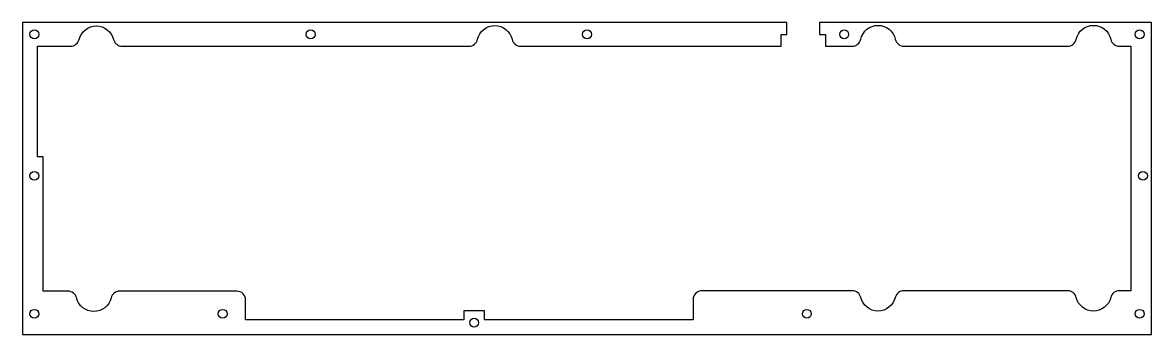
# Model space of a CAD drawing. Header units: millimetres. Extents: x 0 to 382, y 0 to 106.
import ezdxf

# ---------------------------------------------------------------- set-up
doc = ezdxf.new("R2010")
doc.units = ezdxf.units.MM

msp = doc.modelspace()

# ---------------------------------------------------------------- linework, layer by layer
msp.add_lwpolyline([(18.26, 12.35, 0.346408), (15.34, 14.65), (7, 14.65), (7, 60.09), (5, 60.09), (5, 97.59), (16.21, 97.59, 0.345), (19.12, 99.87, -0.783223), (30.77, 99.87, 0.345), (33.69, 97.59), (150.97, 97.59, 0.34916), (153.89, 99.92, -0.795274), (165.58, 99.92, 0.34916), (168.51, 97.59), (256.55, 97.59), (256.55, 101.59), (258.55, 101.59), (258.55, 105.59), (0, 105.59), (0, 0), (381.84, 0), (381.84, 105.59), (269.55, 105.59), (269.55, 101.59), (271.55, 101.59), (271.55, 97.59), (280.58, 97.59, 0.351265), (283.5, 99.94, -0.801413), (295.21, 99.94, 0.351265), (298.14, 97.59), (353.44, 97.59, 0.351265), (356.37, 99.94, -0.801413), (368.08, 99.94, 0.351265), (371.01, 97.59), (374.84, 97.59), (374.84, 14.8), (370.97, 14.8, 0.346402), (368.06, 12.5, -0.787273), (356.39, 12.5, 0.346402), (353.48, 14.8), (298.11, 14.8, 0.346402), (295.19, 12.5, -0.787273), (283.53, 12.5, 0.346402), (280.61, 14.8), (229.8, 14.8, 0.414214), (226.8, 11.8), (226.8, 5), (156.25, 5), (156.25, 8), (149.25, 8), (149.25, 5), (75.45, 5), (75.45, 11.65, 0.414214), (72.45, 14.65), (32.84, 14.65, 0.346408), (29.92, 12.35, -0.787291)], format="xyb", close=True)
for centre in [(4, 101.59), (97.46, 101.59), (190.92, 101.59), (277.92, 101.59), (377.84, 101.59), (3.99, 53.71), (378.96, 53.71), (3.99, 7), (67.68, 7), (265.3, 7), (377.84, 7), (152.75, 4)]:
    msp.add_circle(centre, 1.5)

doc.saveas('drawing.dxf')
